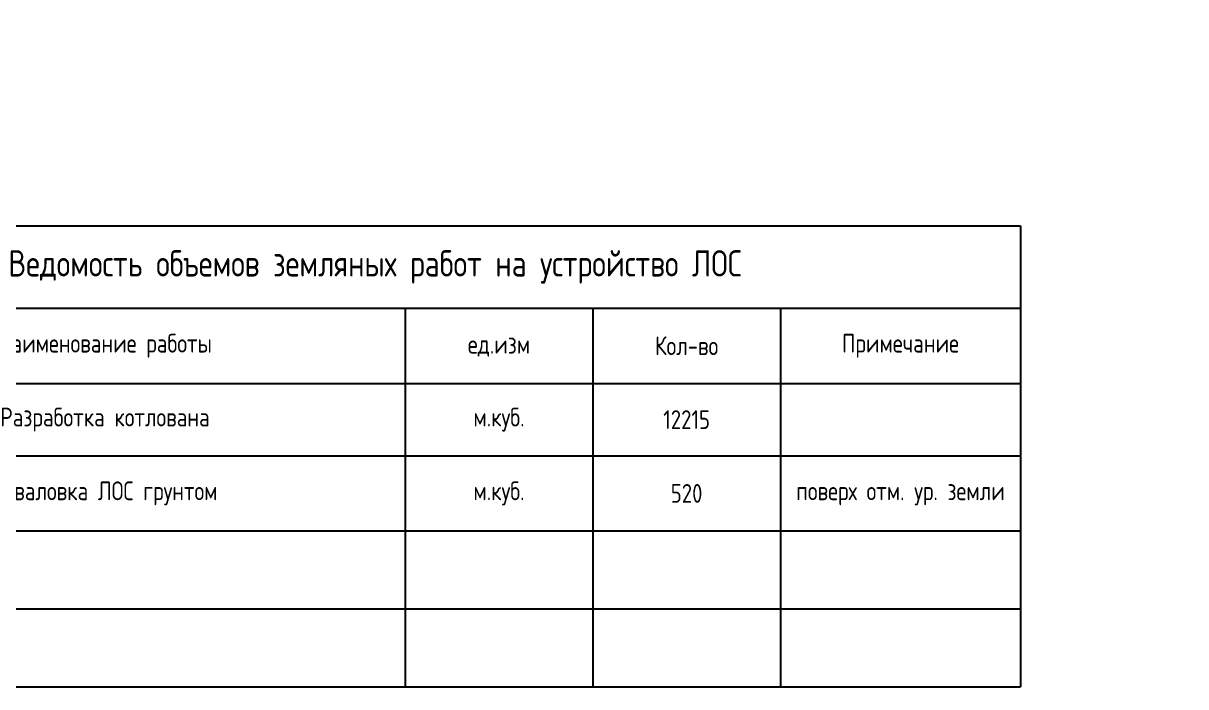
# Model space of a CAD drawing. Header units: millimetres. Extents: x 20530103 to 31271019, y 32092698 to 33532929.
# Drawn here: x 26135842 to 26151332, y 32990668 to 32999508 of the extents above; entities that cross this region are included whole.
import ezdxf
from ezdxf import colors
from ezdxf.entities.mleader import LeaderData, LeaderLine
from ezdxf.math import Vec2, Vec3

# ---------------------------------------------------------------- set-up
doc = ezdxf.new("R2010")
doc.units = ezdxf.units.MM
doc.styles.add('GOST 2.304', font='GOST.TTF')

# ---------------------------------------------------------------- blocks, each defined once
blk = doc.blocks.new('*T238')
at = {"color": 0, "linetype": 'ByBlock', "lineweight": -2, "transparency": 16777216}
for p, q in [((0, 0), (17200, 0)), ((0, 0), (0, -6143)), ((17200, 0), (17200, -6143)), ((0, -1100), (17200, -1100)), ((1000, -1100), (1000, -6143)), ((9000, -1100), (9000, -6143)), ((11500, -1100), (11500, -6143)), ((14000, -1100), (14000, -6143)), ((0, -2101), (17200, -2101)), ((0, -3067), (17200, -3067)), ((0, -4067), (17200, -4067)), ((0, -5105), (17200, -5105)), ((0, -6143), (17200, -6143))]:
    blk.add_line(p, q, dxfattribs=at)
at = {"color": 0, "transparency": 16777216, "attachment_point": 5, "style": 'GOST 2.304'}
for s, insert, char_height, width in [('Ведомость объемов земляных работ на устройство ЛОС', (8600, -550), 350, 16900), ('№ п/п', (500, -1600), 250, 700), ('Наименование работы', (5000, -1600), 250, 7700), ('ед.изм', (10250, -1600), 250, 2200), ('Кол-во', (12750, -1600), 250, 2200), ('Примечание', (15600, -1600), 250, 2900), ('1', (500, -2584), 250, 700), ('Разработка котлована', (5000, -2584), 250, 7700), ('м.куб.', (10250, -2584), 250, 2200), ('12215', (12750, -2584), 250, 2200), ('Обваловка ЛОС грунтом', (5000, -3567), 250, 7700), ('м.куб.', (10250, -3567), 250, 2200), ('2', (500, -3567), 250, 700), ('520', (12750, -3567), 250, 2200), ('поверх отм. ур. земли', (15600, -3567), 250, 2900)]:
    blk.add_mtext(s, dxfattribs=dict(at, insert=insert, char_height=char_height, width=width))
blk = doc.blocks.new('_None')
blk = doc.blocks.new('_Dot')
at = {"color": 0, "linetype": 'ByBlock', "lineweight": -2}
blk.add_line((-0.5, 0), (-1, 0), dxfattribs=at)
at = {"color": 0, "linetype": 'ByBlock', "const_width": 0.5}
blk.add_lwpolyline([(-0.25, 0, 1), (0.25, 0, 1)], format="xyb", close=True, dxfattribs=at)

msp = doc.modelspace()

# ---------------------------------------------------------------- block references
msp.add_blockref('*T238', (26131930.696, 32996811.1244))

# ---------------------------------------------------------------- leaders
at = {"color": 7, "linetype": 'Continuous', "lineweight": 20}
ml = msp.add_multileader_mtext('Standard', dxfattribs=at)
ml.set_content('{\\C7;б\\P(П-образ. хомут) шаг200 по периметру плиты}', color=84, style='GOST 2.304')
ml.set_leader_properties(linetype='Continuous', lineweight=20)
ml.set_arrow_properties(name='DOT')
ml.build(insert=Vec2(0, 0))
ml.multileader.update_dxf_attribs({"text_left_attachment_type": 6, "text_right_attachment_type": 6, "dogleg_length": 3, "arrow_head_size": 30, "scale": 100})
ctx = ml.context
ctx.base_point, ctx.scale, ctx.char_height, ctx.arrow_head_size, ctx.landing_gap_size, ctx.plane_origin = Vec3(26323683.0374, 32999121.7912), 100, 300, 30, 0, Vec3(26324728.0364, 32999370.9089)
ctx.left_attachment, ctx.right_attachment, ctx.text_align_type = 6, 6, 1
notes = []
notes.append((ctx, [(1, (1, 1, 0), (26328009.5374, 32999121.7912), (-1, 0), 107, [(0, [(26329246.7911, 32996145.2017)], 0, [])])]))
ctx.mtext.insert, ctx.mtext.width, ctx.mtext.defined_height, ctx.mtext.alignment, ctx.mtext.flow_direction = Vec3(26325759.253, 32999506.111), 4423.082589, 2213.9, 2, 5
ml = msp.add_multileader_mtext('Standard', dxfattribs=at)
ml.set_content('в\\P(П-образ. хомут) шаг200 по периметру плиты', color=7, style='GOST 2.304')
ml.set_leader_properties(linetype='Continuous', lineweight=20)
ml.set_arrow_properties(name='NONE')
ml.build(insert=Vec2(0, 0))
ml.multileader.update_dxf_attribs({"text_left_attachment_type": 6, "text_right_attachment_type": 6, "dogleg_length": 3, "arrow_head_size": 30, "scale": 100})
ctx = ml.context
ctx.base_point, ctx.scale, ctx.char_height, ctx.arrow_head_size, ctx.landing_gap_size, ctx.plane_origin = Vec3(26206159.2506, 32992785.5078), 100, 300, 30, 0, Vec3(26206364.3111, 32992678.8326)
ctx.left_attachment, ctx.right_attachment, ctx.text_align_type = 6, 6, 1
notes.append((ctx, [(0, (1, 1, 0), (26206052.2506, 32992785.5078), (1, 0), 107, [(0, [(26205578.5341, 32996821.5078)], 0, [])])]))
ctx.mtext.insert, ctx.mtext.width, ctx.mtext.alignment, ctx.mtext.flow_direction = Vec3(26207664.5006, 32993169.8276), 3276.040401, 2, 5
ml = msp.add_multileader_mtext('Standard', dxfattribs=at)
ml.set_content('а\\P"лягушка"\\Pшаг не более 800х800', color=7, style='GOST 2.304')
ml.set_leader_properties(linetype='Continuous', lineweight=20)
ml.set_arrow_properties(name='NONE')
ml.build(insert=Vec2(0, 0))
ml.multileader.update_dxf_attribs({"text_left_attachment_type": 6, "text_right_attachment_type": 6, "dogleg_length": 3, "arrow_head_size": 30, "scale": 100})
ctx = ml.context
ctx.base_point, ctx.scale, ctx.char_height, ctx.arrow_head_size, ctx.landing_gap_size, ctx.plane_origin = Vec3(26220330.2093, 32995190.5078), 100, 300, 30, 0, Vec3(26225311.975, 32994768.8326)
ctx.left_attachment, ctx.right_attachment, ctx.text_align_type = 6, 6, 1
notes.append((ctx, [(0, (1, 1, 0), (26220192.2093, 32995190.5078), (1, 0), 138, [(0, [(26220102.1235, 32995190.5078)], 0, [])])]))
ctx.mtext.insert, ctx.mtext.width, ctx.mtext.alignment, ctx.mtext.flow_direction = Vec3(26221441.4032, 32995550.5078), 2835.083475, 2, 5
for ctx, leaders in notes:
    for number, flags, end, landing, length, lines in leaders:
        leader = LeaderData()
        leader.index, (leader.has_last_leader_line, leader.has_dogleg_vector, leader.attachment_direction) = number, flags
        leader.last_leader_point, leader.dogleg_vector, leader.dogleg_length = Vec3(end), Vec3(landing), length
        for number, points, colour, breaks in lines:
            line = LeaderLine()
            line.index, line.vertices, line.color, line.breaks = number, Vec3.list(points), colors.encode_raw_color(colour), breaks
            leader.lines.append(line)
        ctx.leaders.append(leader)

doc.saveas('drawing.dxf')
